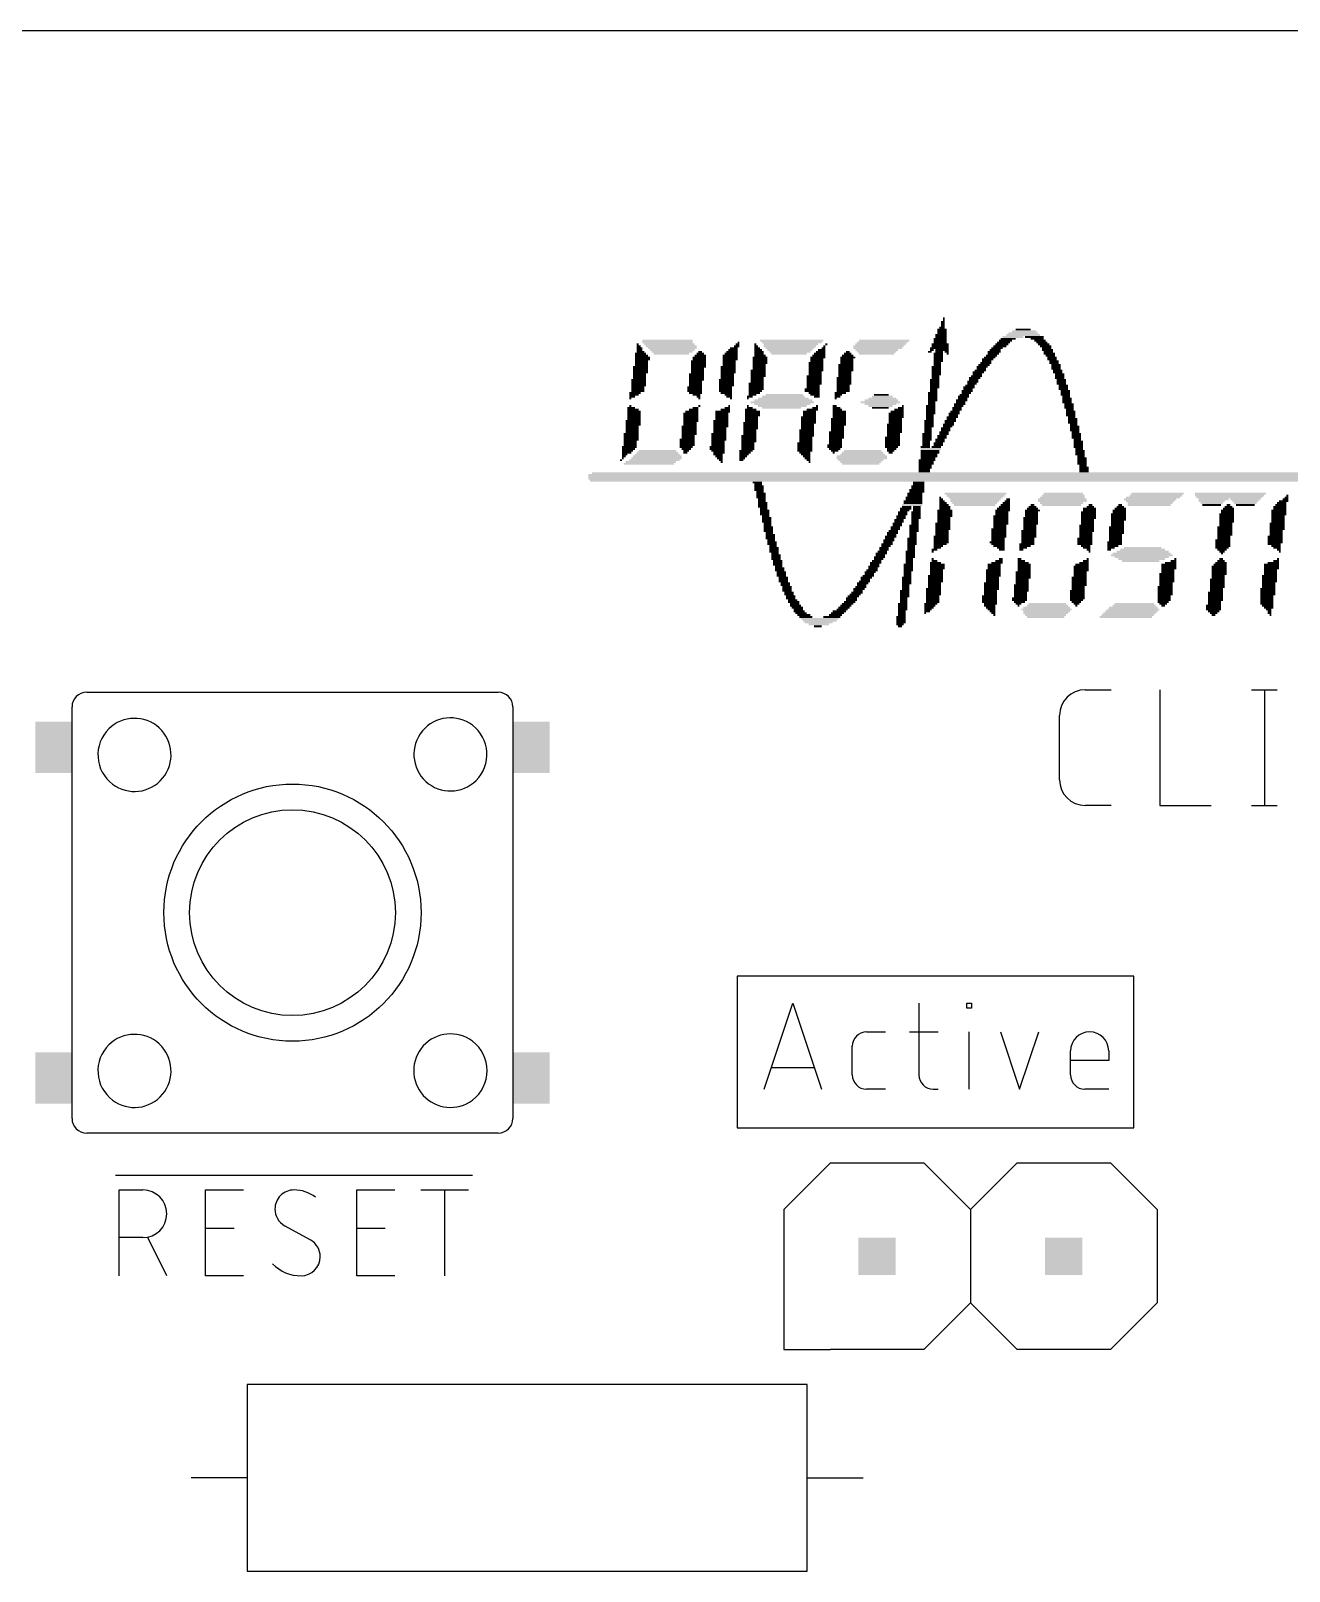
# Model space of a CAD drawing. Extents: x 0 to 47, y 0 to 89.2.
# Drawn here: x 19.44 to 36.56, y 56.04 to 77 of the extents above; entities that cross this region are included whole.
import ezdxf

# ---------------------------------------------------------------- set-up
doc = ezdxf.new("R2010")
doc.units = 0
for name, color, linetype in [('20', 30, 'CONTINUOUS'), ('21', 253, 'CONTINUOUS'), ('51', 253, 'CONTINUOUS')]:
    doc.layers.add(name, color=color, linetype=linetype)

# ---------------------------------------------------------------- blocks, each defined once
blk = doc.blocks.new('RECT')
blk.add_solid([(-0.5, -0.5), (0.5, -0.5), (-0.5, 0.5), (0.5, 0.5)])

msp = doc.modelspace()

# ---------------------------------------------------------------- linework, layer by layer
at = {"layer": '20'}
msp.add_line((47, 77), (0, 77), dxfattribs=at)
at = {"layer": '21'}
for p, q in [((20.25, 68), (25.75, 68)), ((33.7891, 68.0339), (34.139, 68.0339)), ((34.8021, 68.0339), (34.8021, 66.4591)), ((36.051, 68.0339), (36.401, 68.0339)), ((36.226, 68.0339), (36.226, 66.4591)), ((33.4391, 66.8091), (33.4391, 67.6839)), ((20, 63.55), (20, 66.45)), ((26, 66.45), (26, 63.6)), ((34.139, 66.4591), (33.7891, 66.4591)), ((34.8021, 66.4591), (35.5021, 66.4591)), ((36.051, 66.4591), (36.401, 66.4591)), ((29.0513, 64.135), (29.0513, 63.0237)), ((31.75, 64.135), (29.0513, 64.135)), ((34.4488, 64.135), (31.75, 64.135)), ((34.4488, 63.0237), (34.4488, 64.135)), ((29.4196, 62.5983), (29.809, 63.7667)), ((29.809, 63.7667), (30.1985, 62.5983)), ((31.5256, 63.7667), (31.5256, 62.793)), ((32.1769, 63.7018), (32.1769, 63.7667)), ((32.1769, 63.7667), (32.2418, 63.7667)), ((32.2418, 63.7667), (32.2418, 63.7018)), ((32.2418, 63.7018), (32.1769, 63.7018)), ((30.8122, 63.3772), (31.0719, 63.3772)), ((31.3957, 63.3772), (31.7852, 63.3772)), ((32.2093, 62.5983), (32.2093, 63.3772)), ((32.6355, 63.3772), (32.8951, 62.5983)), ((32.8951, 62.5983), (33.1547, 63.3772)), ((30.6175, 62.793), (30.6175, 63.1825)), ((33.588, 62.793), (33.588, 63.1176)), ((34.1073, 63.1176), (34.1073, 62.9878)), ((29.0513, 63.0237), (29.0513, 62.0713)), ((30.1011, 62.8904), (29.5169, 62.8904)), ((34.1073, 62.9878), (33.588, 62.9878)), ((34.4488, 62.0713), (34.4488, 63.0237)), ((31.0719, 62.5983), (30.8122, 62.5983)), ((31.7203, 62.5983), (31.7852, 62.5983)), ((34.1073, 62.5983), (33.7827, 62.5983)), ((29.0513, 62.0713), (34.4488, 62.0713)), ((25.4, 62), (20.25, 62)), ((20.5897, 61.4299), (25.4478, 61.4299)), ((30.3213, 61.595), (29.6863, 60.96)), ((30.3213, 61.595), (31.5913, 61.595)), ((31.5913, 61.595), (32.2263, 60.96)), ((32.2263, 60.96), (32.8612, 61.595)), ((32.8612, 61.595), (34.1313, 61.595)), ((34.1313, 61.595), (34.7662, 60.96)), ((20.6405, 60.0583), (20.6405, 61.2267)), ((20.6405, 61.2267), (20.965, 61.2267)), ((21.8165, 60.0583), (21.8165, 61.2267)), ((21.8165, 61.2267), (22.3358, 61.2267)), ((23.8739, 60.0583), (23.8739, 61.2267)), ((23.8739, 61.2267), (24.3932, 61.2267)), ((24.7479, 61.2267), (25.397, 61.2267)), ((25.0725, 60.0583), (25.0725, 61.2267)), ((29.6863, 60.96), (29.6863, 59.69)), ((32.2263, 60.96), (32.2263, 59.69)), ((34.7662, 60.96), (34.7662, 59.69)), ((21.8165, 60.7074), (22.2059, 60.7074)), ((23.2479, 60.5451), (22.8909, 60.7399)), ((23.8739, 60.7074), (24.2633, 60.7074)), ((20.965, 60.5776), (20.6405, 60.5776)), ((21.2896, 60.0583), (21.0299, 60.5776)), ((22.3358, 60.0583), (21.8165, 60.0583)), ((24.3932, 60.0583), (23.8739, 60.0583)), ((29.6863, 59.69), (29.6863, 59.055)), ((32.2263, 59.69), (31.5913, 59.055)), ((32.8612, 59.055), (32.2263, 59.69)), ((34.7662, 59.69), (34.1313, 59.055)), ((29.6863, 59.055), (30.3213, 59.055)), ((31.5913, 59.055), (30.3213, 59.055)), ((34.1313, 59.055), (32.8612, 59.055)), ((30.0038, 58.5787), (22.3838, 58.5787)), ((22.3838, 58.5787), (22.3838, 56.0388)), ((30.0038, 56.0388), (30.0038, 58.5787)), ((22.3838, 57.3088), (21.6218, 57.3088)), ((30.0038, 57.3088), (30.7658, 57.3088)), ((22.3838, 56.0388), (30.0038, 56.0388))]:
    msp.add_line(p, q, dxfattribs=at)
for radius in [1.75, 1.4]:
    msp.add_circle((23, 65), radius, dxfattribs=at)
for centre, radius, start, end in [((33.7891, 67.6839), 0.35, 90.0005, 180), ((20.8502, 67.1467), 0.4975, 232.8791, 134.749), ((25.1498, 67.1533), 0.4975, 52.8791, 314.749), ((33.7891, 66.8091), 0.35, 180, 270), ((20.8502, 62.8467), 0.4975, 232.8791, 134.749), ((25.15, 62.85), 0.5, 53.1301, 306.8699), ((30.8122, 63.1825), 0.1947, 90, 180), ((33.8476, 63.1176), 0.2596, 0, 180), ((30.8122, 62.793), 0.1947, 180, 270), ((31.7203, 62.793), 0.1947, 180, 270), ((33.7827, 62.793), 0.1947, 180, 270), ((20.965, 60.9021), 0.3246, 270, 90), ((23.0207, 60.9671), 0.2596, 89.9993, 180), ((23.0207, 60.7399), 0.4868, 53.1301, 89.9993), ((23.0248, 60.9671), 0.2637, 179.9998, 239.4902), ((23.114, 60.3179), 0.2637, 0.0001, 59.4899), ((23.1181, 60.6068), 0.5485, 224.761, 269.9999), ((23.1181, 60.3179), 0.2596, 270, 0)]:
    msp.add_arc(centre, radius, start, end, dxfattribs=at)
at = {"layer": '51'}
for p, q in [((20.2, 68), (20.25, 68)), ((25.75, 68), (25.8, 68)), ((20, 66.45), (20, 67.8)), ((26, 67.8), (26, 66.45)), ((20, 62.2), (20, 63.55)), ((26, 63.6), (26, 62.2)), ((20.25, 62), (20.2, 62)), ((25.8, 62), (25.4, 62))]:
    msp.add_line(p, q, dxfattribs=at)
for centre, radius, start, end in [((20.2, 67.8), 0.2, 90, 180), ((25.8, 67.8), 0.2, 0, 90), ((20.8502, 67.1467), 0.4975, 134.749, 232.8791), ((25.1498, 67.1533), 0.4975, 314.749, 52.8791), ((20.8502, 62.8467), 0.4975, 134.749, 232.8791), ((25.15, 62.85), 0.5, 306.8699, 53.1301), ((20.2, 62.2), 0.2, 180, 270), ((25.8, 62.2), 0.2, 270, 0)]:
    msp.add_arc(centre, radius, start, end, dxfattribs=at)

# ---------------------------------------------------------------- block references
at = {"layer": '21', "yscale": 0.0254}
for p, xscale in [((31.8389, 72.9361), 0.127), ((31.8389, 72.9615), 0.0762), ((31.8516, 73.0377), 0.0508), ((31.8516, 73.0123), 0.0508), ((31.8516, 72.9869), 0.0508), ((31.8643, 73.0885), 0.0254), ((31.8643, 73.0631), 0.0254), ((32.9438, 72.9361), 0.2032), ((27.6987, 72.7329), 0.0254), ((28.1051, 72.7837), 0.6858), ((28.1051, 72.7583), 0.6858), ((28.1305, 72.7329), 0.6858), ((29.0576, 72.7329), 0.0508), ((29.0703, 72.7583), 0.0254), ((29.2989, 72.7329), 0.0254), ((29.7942, 72.7837), 0.8636), ((29.7942, 72.7583), 0.8128), ((29.7815, 72.7329), 0.7366), ((30.2641, 72.7329), 0.0254), ((31.0007, 72.7329), 0.6858), ((31.0261, 72.7583), 0.6858), ((31.0515, 72.7837), 0.6858), ((31.8135, 72.7329), 0.2286), ((31.8135, 72.8091), 0.1778), ((31.8135, 72.7837), 0.1778), ((31.8135, 72.7583), 0.1778), ((31.8262, 72.8599), 0.1524), ((31.8262, 72.8345), 0.1524), ((31.8389, 72.9107), 0.127), ((31.8389, 72.8853), 0.127), ((32.6517, 72.7329), 0.1778), ((32.6771, 72.7583), 0.1778), ((32.7025, 72.7837), 0.1778), ((32.7406, 72.8091), 0.2032), ((32.8041, 72.8345), 0.2794), ((32.9438, 72.8599), 0.4572), ((32.9438, 72.8853), 0.4064), ((32.9565, 72.9107), 0.3302), ((33.0962, 72.8345), 0.254), ((33.1343, 72.8091), 0.1778), ((33.1724, 72.7837), 0.1524), ((33.1978, 72.7583), 0.1524), ((33.2232, 72.7329), 0.1524), ((27.7368, 72.6059), 0.1524), ((27.7495, 72.5805), 0.1778), ((27.7622, 72.5551), 0.2032), ((27.7622, 72.5297), 0.2032), ((27.7114, 72.7075), 0.0508), ((27.7241, 72.6821), 0.0762), ((27.7241, 72.6567), 0.0762), ((27.7368, 72.6313), 0.1016), ((28.1559, 72.7075), 0.6858), ((28.1686, 72.6821), 0.6604), ((28.1686, 72.6567), 0.6096), ((28.1686, 72.6313), 0.5588), ((28.1559, 72.6059), 0.4826), ((28.5369, 72.5551), 0.1778), ((28.5369, 72.5297), 0.1778), ((28.5496, 72.5805), 0.1524), ((28.5496, 72.6059), 0.1016), ((28.5496, 72.6313), 0.0508), ((28.956, 72.5805), 0.2032), ((28.956, 72.5551), 0.2032), ((28.956, 72.5297), 0.2032), ((28.9687, 72.6059), 0.1778), ((28.9814, 72.6313), 0.1524), ((28.9941, 72.6567), 0.127), ((29.0068, 72.6821), 0.1016), ((29.0449, 72.7075), 0.0762), ((29.3624, 72.5551), 0.2032), ((29.3624, 72.5297), 0.2032), ((29.3116, 72.7075), 0.0508), ((29.3243, 72.6821), 0.0762), ((29.337, 72.6567), 0.1016), ((29.3497, 72.6313), 0.127), ((29.3497, 72.6059), 0.127), ((29.3624, 72.5805), 0.1524), ((29.7688, 72.7075), 0.7112), ((29.7688, 72.6821), 0.6604), ((29.7688, 72.6567), 0.6096), ((29.7688, 72.6313), 0.5588), ((29.7561, 72.6059), 0.4826), ((30.1498, 72.5551), 0.2032), ((30.1371, 72.5297), 0.1778), ((30.1625, 72.5805), 0.1778), ((30.1752, 72.6059), 0.1524), ((30.1879, 72.6313), 0.127), ((30.2006, 72.6567), 0.1016), ((30.226, 72.6821), 0.0508), ((30.2387, 72.7075), 0.0254), ((30.5562, 72.5551), 0.2032), ((30.5435, 72.5297), 0.1778), ((30.5562, 72.5805), 0.1524), ((30.5562, 72.6059), 0.1016), ((30.5562, 72.6313), 0.0508), ((30.9753, 72.7075), 0.6858), ((30.9626, 72.6821), 0.6604), ((30.9499, 72.6567), 0.5842), ((30.9499, 72.6313), 0.5334), ((30.9499, 72.6059), 0.4826), ((31.6738, 72.6313), 0.0508), ((31.8008, 72.6821), 0.254), ((31.6992, 72.6567), 0.0508), ((31.8135, 72.7075), 0.2286), ((31.7881, 72.6059), 0.127), ((31.7881, 72.5805), 0.127), ((31.7881, 72.5551), 0.127), ((31.7881, 72.5297), 0.127), ((31.8389, 72.6567), 0.1778), ((31.8008, 72.6313), 0.1016), ((31.9024, 72.6313), 0.0508), ((31.9151, 72.6059), 0.0254), ((32.4612, 72.5297), 0.1524), ((32.4866, 72.5551), 0.1524), ((32.512, 72.5805), 0.1524), ((32.5501, 72.6313), 0.1778), ((32.5374, 72.6059), 0.1524), ((32.5628, 72.6567), 0.1524), ((32.5882, 72.6821), 0.1524), ((32.6263, 72.7075), 0.1778), ((33.2486, 72.7075), 0.1524), ((33.2613, 72.6821), 0.127), ((33.274, 72.6567), 0.1524), ((33.2867, 72.6313), 0.127), ((33.2994, 72.6059), 0.1524), ((33.3121, 72.5805), 0.127), ((33.3375, 72.5551), 0.127), ((33.3375, 72.5297), 0.127), ((27.7368, 72.4281), 0.2032), ((27.7368, 72.4027), 0.2032), ((27.7368, 72.3773), 0.2032), ((27.7368, 72.3519), 0.2032), ((27.7241, 72.3265), 0.1778), ((27.7495, 72.5043), 0.1778), ((27.7495, 72.4789), 0.1778), ((27.7495, 72.4535), 0.1778), ((28.4988, 72.3265), 0.2032), ((28.5242, 72.5043), 0.2032), ((28.5242, 72.4789), 0.2032), ((28.5242, 72.4535), 0.2032), ((28.5242, 72.4281), 0.2032), ((28.5115, 72.4027), 0.1778), ((28.5115, 72.3773), 0.1778), ((28.5115, 72.3519), 0.1778), ((28.9306, 72.4281), 0.2032), ((28.9306, 72.4027), 0.2032), ((28.9306, 72.3773), 0.2032), ((28.9306, 72.3519), 0.2032), ((28.9179, 72.3265), 0.1778), ((28.9433, 72.5043), 0.1778), ((28.9433, 72.4789), 0.1778), ((28.9433, 72.4535), 0.1778), ((29.337, 72.3773), 0.2032), ((29.337, 72.3519), 0.2032), ((29.337, 72.3265), 0.2032), ((29.3624, 72.5043), 0.2032), ((29.3624, 72.4789), 0.2032), ((29.3497, 72.4535), 0.1778), ((29.3497, 72.4281), 0.1778), ((29.3497, 72.4027), 0.1778), ((30.1244, 72.4789), 0.2032), ((30.1244, 72.4535), 0.2032), ((30.1244, 72.4281), 0.2032), ((30.1244, 72.4027), 0.2032), ((30.1244, 72.3773), 0.2032), ((30.1117, 72.3519), 0.1778), ((30.1117, 72.3265), 0.1778), ((30.1371, 72.5043), 0.1778), ((30.5308, 72.4535), 0.2032), ((30.5308, 72.4281), 0.2032), ((30.5308, 72.4027), 0.2032), ((30.5308, 72.3773), 0.2032), ((30.5181, 72.3519), 0.1778), ((30.5181, 72.3265), 0.1778), ((30.5435, 72.5043), 0.1778), ((30.5435, 72.4789), 0.1778), ((31.7627, 72.4281), 0.127), ((31.7627, 72.4027), 0.127), ((31.7627, 72.3773), 0.127), ((31.7627, 72.3519), 0.127), ((31.7627, 72.3265), 0.127), ((31.7881, 72.5043), 0.127), ((31.7754, 72.4789), 0.1016), ((31.7754, 72.4535), 0.1016), ((32.3342, 72.3519), 0.1524), ((32.3215, 72.3265), 0.127), ((32.3596, 72.3773), 0.1524), ((32.385, 72.4281), 0.1524), ((32.3723, 72.4027), 0.127), ((32.4104, 72.4535), 0.1524), ((32.4358, 72.4789), 0.1524), ((32.4485, 72.5043), 0.127), ((33.3629, 72.5043), 0.127), ((33.3629, 72.4789), 0.127), ((33.3883, 72.4535), 0.127), ((33.3883, 72.4281), 0.127), ((33.3883, 72.4027), 0.127), ((33.4137, 72.3773), 0.127), ((33.4137, 72.3519), 0.127), ((33.4391, 72.3265), 0.127), ((27.7114, 72.2503), 0.2032), ((27.7114, 72.2249), 0.2032), ((27.7114, 72.1995), 0.2032), ((27.7114, 72.1741), 0.2032), ((27.6987, 72.1487), 0.1778), ((27.6987, 72.1233), 0.1778), ((27.6987, 72.0979), 0.1778), ((27.7241, 72.3011), 0.1778), ((27.7241, 72.2757), 0.1778), ((28.4734, 72.1487), 0.2032), ((28.4734, 72.1233), 0.2032), ((28.4734, 72.0979), 0.2032), ((28.4988, 72.3011), 0.2032), ((28.4988, 72.2757), 0.2032), ((28.4988, 72.2503), 0.2032), ((28.4861, 72.2249), 0.1778), ((28.4861, 72.1995), 0.1778), ((28.4861, 72.1741), 0.1778), ((28.9052, 72.2503), 0.2032), ((28.9052, 72.2249), 0.2032), ((28.9052, 72.1995), 0.2032), ((28.9052, 72.1741), 0.2032), ((28.8925, 72.1487), 0.1778), ((28.8925, 72.1233), 0.1778), ((28.8925, 72.0979), 0.1778), ((28.9179, 72.3011), 0.1778), ((28.9179, 72.2757), 0.1778), ((29.3116, 72.1995), 0.2032), ((29.3116, 72.1741), 0.2032), ((29.3116, 72.1487), 0.2032), ((29.3116, 72.1233), 0.2032), ((29.2989, 72.0979), 0.1778), ((29.337, 72.3011), 0.2032), ((29.3243, 72.2757), 0.1778), ((29.3243, 72.2503), 0.1778), ((29.3243, 72.2249), 0.1778), ((30.0736, 72.1233), 0.2032), ((30.0736, 72.0979), 0.2032), ((30.099, 72.3011), 0.2032), ((30.099, 72.2757), 0.2032), ((30.099, 72.2503), 0.2032), ((30.099, 72.2249), 0.2032), ((30.099, 72.1995), 0.2032), ((30.0863, 72.1741), 0.1778), ((30.0863, 72.1487), 0.1778), ((30.5054, 72.2757), 0.2032), ((30.5054, 72.2503), 0.2032), ((30.5054, 72.2249), 0.2032), ((30.5054, 72.1995), 0.2032), ((30.4927, 72.1741), 0.1778), ((30.4927, 72.1487), 0.1778), ((30.4927, 72.1233), 0.1778), ((30.4927, 72.0979), 0.1778), ((30.5181, 72.3011), 0.1778), ((31.7373, 72.2503), 0.127), ((31.7373, 72.2249), 0.127), ((31.7373, 72.1995), 0.127), ((31.7373, 72.1741), 0.127), ((31.7373, 72.1487), 0.127), ((31.7246, 72.1233), 0.1016), ((31.7246, 72.0979), 0.1016), ((31.75, 72.3011), 0.1016), ((31.75, 72.2757), 0.1016), ((32.1818, 72.0979), 0.1524), ((32.2072, 72.1487), 0.1524), ((32.1945, 72.1233), 0.127), ((32.2199, 72.1741), 0.127), ((32.258, 72.2249), 0.1524), ((32.2453, 72.1995), 0.127), ((32.2834, 72.2757), 0.1524), ((32.2707, 72.2503), 0.127), ((32.3088, 72.3011), 0.1524), ((33.4391, 72.3011), 0.127), ((33.4391, 72.2757), 0.127), ((33.4645, 72.2503), 0.127), ((33.4645, 72.2249), 0.127), ((33.4645, 72.1995), 0.127), ((33.4899, 72.1741), 0.127), ((33.4899, 72.1487), 0.127), ((33.4899, 72.1233), 0.127), ((33.5153, 72.0979), 0.127), ((27.6606, 72.0725), 0.1524), ((27.6479, 72.0471), 0.127), ((27.6225, 72.0217), 0.0762), ((27.5971, 71.9963), 0.0254), ((27.5971, 71.8947), 0.0254), ((28.4861, 72.0725), 0.1778), ((28.4988, 72.0471), 0.1016), ((28.5242, 72.0217), 0.0508), ((28.5369, 71.9963), 0.0254), ((28.5369, 71.8947), 0.0254), ((28.9052, 72.0725), 0.1524), ((28.9306, 72.0471), 0.1016), ((28.9433, 72.0217), 0.0762), ((28.9433, 71.8947), 0.0254), ((28.9687, 71.9963), 0.0254), ((29.2227, 72.0217), 0.0762), ((29.1973, 71.9963), 0.0254), ((29.1973, 71.8947), 0.0254), ((29.2862, 72.0725), 0.1524), ((29.2608, 72.0471), 0.1016), ((29.6672, 71.9455), 0.8636), ((29.6799, 71.9709), 0.7874), ((29.6672, 71.9201), 0.762), ((29.6799, 71.9963), 0.6858), ((29.6672, 71.8947), 0.6604), ((29.6799, 72.0217), 0.5842), ((29.6926, 72.0471), 0.508), ((30.099, 72.0725), 0.1524), ((30.1117, 72.0471), 0.127), ((30.1371, 72.0217), 0.0762), ((30.1371, 71.8947), 0.0254), ((30.3784, 71.8947), 0.0508), ((30.4546, 72.0725), 0.1524), ((30.4292, 72.0471), 0.1016), ((30.4165, 72.0217), 0.0762), ((30.3911, 71.9963), 0.0254), ((31.0007, 71.9455), 0.5334), ((31.0134, 71.9709), 0.4572), ((31.0007, 71.9201), 0.4318), ((31.0261, 71.9963), 0.381), ((31.0007, 71.8947), 0.3302), ((31.0261, 72.0217), 0.2794), ((31.0134, 72.0471), 0.2032), ((31.3055, 71.8947), 0.0254), ((31.6865, 71.8947), 0.127), ((31.7119, 72.0725), 0.127), ((31.7119, 72.0471), 0.127), ((31.7119, 72.0217), 0.127), ((31.7119, 71.9963), 0.127), ((31.7119, 71.9709), 0.127), ((31.6992, 71.9455), 0.1016), ((31.6992, 71.9201), 0.1016), ((32.0802, 71.9201), 0.1524), ((32.0675, 71.8947), 0.127), ((32.1056, 71.9709), 0.1524), ((32.0929, 71.9455), 0.127), ((32.131, 72.0217), 0.1524), ((32.1183, 71.9963), 0.127), ((32.1437, 72.0471), 0.127), ((32.1691, 72.0725), 0.127), ((33.5153, 72.0725), 0.127), ((33.5153, 72.0471), 0.127), ((33.528, 72.0217), 0.1016), ((33.5407, 71.9963), 0.127), ((33.5407, 71.9709), 0.127), ((33.5407, 71.9455), 0.127), ((33.5661, 71.9201), 0.127), ((33.5661, 71.8947), 0.127), ((27.6352, 71.6915), 0.2032), ((27.6098, 71.8693), 0.1016), ((27.6352, 71.8439), 0.1524), ((27.6479, 71.8185), 0.1778), ((27.6479, 71.7931), 0.1778), ((27.6479, 71.7677), 0.1778), ((27.6479, 71.7423), 0.1778), ((27.6479, 71.7169), 0.1778), ((28.4226, 71.7931), 0.2032), ((28.4226, 71.7677), 0.2032), ((28.4226, 71.7423), 0.2032), ((28.4226, 71.7169), 0.2032), ((28.4226, 71.6915), 0.2032), ((28.4353, 71.8185), 0.1778), ((28.4607, 71.8439), 0.127), ((28.4861, 71.8693), 0.0762), ((28.829, 71.6915), 0.2032), ((28.8544, 71.8185), 0.2032), ((28.8417, 71.7931), 0.1778), ((28.8417, 71.7677), 0.1778), ((28.8417, 71.7423), 0.1778), ((28.8417, 71.7169), 0.1778), ((28.8925, 71.8439), 0.127), ((28.9179, 71.8693), 0.0762), ((29.2354, 71.8439), 0.1524), ((29.2608, 71.8185), 0.2032), ((29.2608, 71.7931), 0.2032), ((29.2608, 71.7677), 0.2032), ((29.2481, 71.7423), 0.1778), ((29.2481, 71.7169), 0.1778), ((29.2481, 71.6915), 0.1778), ((29.2227, 71.8693), 0.0762), ((29.6545, 71.8693), 0.5334), ((30.0228, 71.7423), 0.2032), ((30.0228, 71.7169), 0.2032), ((30.0228, 71.6915), 0.2032), ((30.0355, 71.8185), 0.1778), ((30.0355, 71.7931), 0.1778), ((30.0355, 71.7677), 0.1778), ((30.0736, 71.8439), 0.1524), ((30.1117, 71.8693), 0.0762), ((30.4292, 71.7169), 0.2032), ((30.4292, 71.6915), 0.2032), ((30.4038, 71.8693), 0.1016), ((30.4165, 71.8439), 0.127), ((30.4419, 71.8185), 0.1778), ((30.4419, 71.7931), 0.1778), ((30.4419, 71.7677), 0.1778), ((30.4419, 71.7423), 0.1778), ((31.0007, 71.8693), 0.2286), ((31.2166, 71.7931), 0.2032), ((31.2166, 71.7677), 0.2032), ((31.2166, 71.7423), 0.2032), ((31.2039, 71.7169), 0.1778), ((31.2039, 71.6915), 0.1778), ((31.2293, 71.8185), 0.1778), ((31.2547, 71.8439), 0.127), ((31.2801, 71.8693), 0.0762), ((31.6611, 71.6915), 0.127), ((31.6865, 71.8693), 0.127), ((31.6865, 71.8439), 0.127), ((31.6865, 71.8185), 0.127), ((31.6865, 71.7931), 0.127), ((31.6738, 71.7677), 0.1016), ((31.6738, 71.7423), 0.1016), ((31.6738, 71.7169), 0.1016), ((31.9532, 71.6915), 0.1524), ((31.9786, 71.7423), 0.1524), ((31.9659, 71.7169), 0.127), ((32.004, 71.7931), 0.1524), ((31.9913, 71.7677), 0.127), ((32.0167, 71.8185), 0.127), ((32.0421, 71.8693), 0.127), ((32.0421, 71.8439), 0.127), ((33.5661, 71.8693), 0.127), ((33.5788, 71.8439), 0.1016), ((33.5915, 71.8185), 0.127), ((33.5915, 71.7931), 0.127), ((33.5915, 71.7677), 0.127), ((33.6042, 71.7423), 0.1016), ((33.6169, 71.7169), 0.127), ((33.6169, 71.6915), 0.127), ((27.6098, 71.5137), 0.2032), ((27.6098, 71.4883), 0.2032), ((27.6352, 71.6661), 0.2032), ((27.6352, 71.6407), 0.2032), ((27.6225, 71.6153), 0.1778), ((27.6225, 71.5899), 0.1778), ((27.6225, 71.5645), 0.1778), ((27.6225, 71.5391), 0.1778), ((28.3972, 71.6153), 0.2032), ((28.3972, 71.5899), 0.2032), ((28.3972, 71.5645), 0.2032), ((28.3972, 71.5391), 0.2032), ((28.3972, 71.5137), 0.2032), ((28.3845, 71.4883), 0.1778), ((28.4099, 71.6661), 0.1778), ((28.4099, 71.6407), 0.1778), ((28.8036, 71.5137), 0.2032), ((28.8036, 71.4883), 0.2032), ((28.829, 71.6661), 0.2032), ((28.829, 71.6407), 0.2032), ((28.829, 71.6153), 0.2032), ((28.8163, 71.5899), 0.1778), ((28.8163, 71.5645), 0.1778), ((28.8163, 71.5391), 0.1778), ((29.21, 71.4883), 0.2032), ((29.2354, 71.6661), 0.2032), ((29.2354, 71.6407), 0.2032), ((29.2354, 71.6153), 0.2032), ((29.2354, 71.5899), 0.2032), ((29.2227, 71.5645), 0.1778), ((29.2227, 71.5391), 0.1778), ((29.2227, 71.5137), 0.1778), ((29.9974, 71.5645), 0.2032), ((29.9974, 71.5391), 0.2032), ((29.9974, 71.5137), 0.2032), ((29.9974, 71.4883), 0.2032), ((30.0228, 71.6661), 0.2032), ((30.0101, 71.6407), 0.1778), ((30.0101, 71.6153), 0.1778), ((30.0101, 71.5899), 0.1778), ((30.4038, 71.5391), 0.2032), ((30.4038, 71.5137), 0.2032), ((30.4038, 71.4883), 0.2032), ((30.4292, 71.6661), 0.2032), ((30.4292, 71.6407), 0.2032), ((30.4165, 71.6153), 0.1778), ((30.4165, 71.5899), 0.1778), ((30.4165, 71.5645), 0.1778), ((31.1912, 71.6407), 0.2032), ((31.1912, 71.6153), 0.2032), ((31.1912, 71.5899), 0.2032), ((31.1912, 71.5645), 0.2032), ((31.1912, 71.5391), 0.2032), ((31.1785, 71.5137), 0.1778), ((31.1785, 71.4883), 0.1778), ((31.2039, 71.6661), 0.1778), ((31.6357, 71.5137), 0.127), ((31.6357, 71.4883), 0.127), ((31.6611, 71.6661), 0.127), ((31.6611, 71.6407), 0.127), ((31.6611, 71.6153), 0.127), ((31.6484, 71.5899), 0.1016), ((31.6484, 71.5645), 0.1016), ((31.6484, 71.5391), 0.1016), ((31.8389, 71.4883), 0.127), ((31.8643, 71.5391), 0.127), ((31.8643, 71.5137), 0.127), ((31.8897, 71.5899), 0.127), ((31.8897, 71.5645), 0.127), ((31.9278, 71.6407), 0.1524), ((31.9151, 71.6153), 0.127), ((31.9405, 71.6661), 0.127), ((33.6169, 71.6661), 0.127), ((33.6296, 71.6407), 0.1016), ((33.6423, 71.6153), 0.127), ((33.6423, 71.5899), 0.127), ((33.6423, 71.5645), 0.127), ((33.655, 71.5391), 0.1016), ((33.6677, 71.5137), 0.127), ((33.6677, 71.4883), 0.127), ((27.5844, 71.3359), 0.2032), ((27.5717, 71.3105), 0.1778), ((27.559, 71.2851), 0.1524), ((27.5463, 71.2597), 0.127), ((27.6098, 71.4629), 0.2032), ((27.6098, 71.4375), 0.2032), ((27.5971, 71.4121), 0.1778), ((27.5971, 71.3867), 0.1778), ((27.5971, 71.3613), 0.1778), ((27.9654, 71.2597), 0.5588), ((27.9654, 71.2851), 0.508), ((28.3718, 71.4375), 0.2032), ((28.3718, 71.4121), 0.2032), ((28.3718, 71.3867), 0.2032), ((28.3718, 71.3613), 0.2032), ((28.3591, 71.3359), 0.1778), ((28.3845, 71.4629), 0.1778), ((28.3591, 71.3105), 0.127), ((28.3591, 71.2851), 0.0762), ((28.3464, 71.2597), 0.0508), ((28.7782, 71.3359), 0.2032), ((28.7782, 71.3105), 0.2032), ((28.8036, 71.4629), 0.2032), ((28.8036, 71.4375), 0.2032), ((28.7909, 71.4121), 0.1778), ((28.7909, 71.3867), 0.1778), ((28.7909, 71.3613), 0.1778), ((28.7909, 71.2851), 0.1778), ((28.8036, 71.2597), 0.1524), ((29.1719, 71.2851), 0.1778), ((29.1592, 71.2597), 0.1524), ((29.21, 71.4629), 0.2032), ((29.21, 71.4375), 0.2032), ((29.21, 71.4121), 0.2032), ((29.1973, 71.3867), 0.1778), ((29.1973, 71.3613), 0.1778), ((29.1973, 71.3359), 0.1778), ((29.1973, 71.3105), 0.1778), ((29.972, 71.3867), 0.2032), ((29.972, 71.3613), 0.2032), ((29.972, 71.3359), 0.2032), ((29.972, 71.3105), 0.2032), ((29.972, 71.2851), 0.2032), ((29.9847, 71.4629), 0.1778), ((29.9847, 71.4375), 0.1778), ((29.9847, 71.4121), 0.1778), ((29.972, 71.2597), 0.1524), ((30.3784, 71.3613), 0.2032), ((30.3784, 71.3359), 0.2032), ((30.4038, 71.4629), 0.2032), ((30.3911, 71.4375), 0.1778), ((30.3911, 71.4121), 0.1778), ((30.3911, 71.3867), 0.1778), ((30.3784, 71.3105), 0.1524), ((30.3784, 71.2851), 0.1016), ((30.3657, 71.2597), 0.0254), ((30.7594, 71.2597), 0.5588), ((30.7594, 71.2851), 0.508), ((31.1658, 71.4629), 0.2032), ((31.1658, 71.4375), 0.2032), ((31.1658, 71.4121), 0.2032), ((31.1658, 71.3867), 0.2032), ((31.1658, 71.3613), 0.2032), ((31.1531, 71.3359), 0.1778), ((31.1531, 71.3105), 0.127), ((31.1404, 71.2851), 0.1016), ((31.1404, 71.2597), 0.0508), ((31.6103, 71.3359), 0.127), ((31.6865, 71.3105), 0.2794), ((31.6738, 71.2851), 0.254), ((31.6738, 71.2597), 0.254), ((31.6357, 71.4629), 0.127), ((31.6357, 71.4375), 0.127), ((31.623, 71.4121), 0.1016), ((31.623, 71.3867), 0.1016), ((31.623, 71.3613), 0.1016), ((31.7627, 71.3359), 0.127), ((31.7881, 71.3867), 0.127), ((31.7881, 71.3613), 0.127), ((31.8135, 71.4375), 0.127), ((31.8135, 71.4121), 0.127), ((31.8389, 71.4629), 0.127), ((33.6677, 71.4629), 0.127), ((33.6804, 71.4375), 0.1016), ((33.6931, 71.4121), 0.127), ((33.6931, 71.3867), 0.127), ((33.6931, 71.3613), 0.127), ((33.6931, 71.3359), 0.127), ((33.7058, 71.3105), 0.1016), ((33.7185, 71.2851), 0.127), ((33.7185, 71.2597), 0.127), ((27.4701, 71.1581), 0.0254), ((27.5209, 71.2343), 0.0762), ((27.5082, 71.2089), 0.0508), ((27.4955, 71.1835), 0.0254), ((27.8511, 71.1073), 0.6858), ((27.8765, 71.1327), 0.6858), ((27.9273, 71.1581), 0.6858), ((27.9527, 71.1835), 0.6858), ((27.9654, 71.2089), 0.6604), ((27.9654, 71.2343), 0.6096), ((28.7909, 71.2343), 0.127), ((28.8036, 71.2089), 0.1016), ((28.8163, 71.1835), 0.0762), ((28.829, 71.1581), 0.0508), ((28.8417, 71.1327), 0.0254), ((29.1465, 71.2343), 0.127), ((29.1338, 71.2089), 0.1016), ((29.1211, 71.1835), 0.0762), ((29.1084, 71.1581), 0.0508), ((29.9847, 71.2343), 0.127), ((29.9974, 71.2089), 0.1016), ((30.0101, 71.1835), 0.0762), ((30.0228, 71.1581), 0.0508), ((30.0355, 71.1327), 0.0254), ((30.7467, 71.2089), 0.6858), ((30.7467, 71.1835), 0.6858), ((30.734, 71.1581), 0.6096), ((30.7594, 71.2343), 0.6096), ((30.734, 71.1327), 0.5588), ((30.734, 71.1073), 0.508), ((31.6357, 71.1581), 0.2286), ((31.623, 71.1327), 0.2032), ((31.623, 71.1073), 0.2032), ((31.6103, 71.0819), 0.1778), ((31.6103, 71.0565), 0.1778), ((31.6611, 71.2343), 0.2286), ((31.6611, 71.2089), 0.2286), ((31.6484, 71.1835), 0.2032), ((33.7185, 71.2343), 0.127), ((33.7312, 71.2089), 0.1016), ((33.7439, 71.1835), 0.127), ((33.7439, 71.1581), 0.127), ((33.7439, 71.1327), 0.127), ((33.7439, 71.1073), 0.127), ((33.7566, 71.0819), 0.1016), ((33.7693, 71.0565), 0.127), ((32.7406, 70.9549), 11.43), ((32.7787, 70.9295), 11.5062), ((32.7533, 70.9041), 11.4554), ((32.7279, 70.8787), 11.3538), ((32.7279, 70.9803), 11.303), ((29.3243, 70.8533), 0.127), ((31.5214, 70.8533), 0.1524), ((31.5976, 71.0311), 0.1524), ((31.5976, 71.0057), 0.1524), ((33.7693, 71.0311), 0.127), ((33.7693, 71.0057), 0.127), ((29.337, 70.8279), 0.1016), ((29.3497, 70.8025), 0.127), ((29.3497, 70.7771), 0.127), ((29.3497, 70.7517), 0.127), ((29.3624, 70.7263), 0.1016), ((29.3751, 70.7009), 0.127), ((29.3751, 70.6755), 0.127), ((29.3751, 70.6501), 0.127), ((31.4579, 70.6501), 0.2286), ((31.4706, 70.7009), 0.2032), ((31.4706, 70.6755), 0.2032), ((31.496, 70.7517), 0.2032), ((31.496, 70.7263), 0.2032), ((31.5087, 70.8025), 0.1778), ((31.5087, 70.7771), 0.1778), ((31.5214, 70.8279), 0.1524), ((31.8135, 70.6501), 0.0254), ((32.2961, 70.7009), 0.8382), ((32.2961, 70.6755), 0.7874), ((32.2961, 70.6501), 0.7366), ((33.4772, 70.6501), 0.6096), ((33.4899, 70.6755), 0.5842), ((33.4899, 70.7009), 0.5334), ((34.7091, 70.6501), 0.7366), ((34.7472, 70.6755), 0.7112), ((34.7726, 70.7009), 0.7112), ((35.7632, 70.7009), 0.9652), ((35.7505, 70.6755), 0.9398), ((35.7505, 70.6501), 0.889), ((36.5252, 70.6501), 0.0508), ((36.5379, 70.6755), 0.0254), ((29.3878, 70.6247), 0.1016), ((29.3878, 70.5993), 0.1016), ((29.4005, 70.5739), 0.127), ((29.4005, 70.5485), 0.127), ((29.4005, 70.5231), 0.127), ((29.4132, 70.4977), 0.1016), ((29.4259, 70.4723), 0.127), ((29.4259, 70.4469), 0.127), ((29.4259, 70.4215), 0.127), ((31.3055, 70.4469), 0.127), ((31.3055, 70.4215), 0.127), ((31.3436, 70.4977), 0.1524), ((31.3309, 70.4723), 0.127), ((31.4325, 70.5485), 0.2794), ((31.3563, 70.5231), 0.127), ((31.4452, 70.5993), 0.254), ((31.4452, 70.5739), 0.254), ((31.4579, 70.6247), 0.2286), ((31.4833, 70.4469), 0.127), ((31.4833, 70.4215), 0.127), ((31.496, 70.5231), 0.1016), ((31.496, 70.4977), 0.1016), ((31.496, 70.4723), 0.1016), ((31.877, 70.4723), 0.2032), ((31.877, 70.4469), 0.2032), ((31.877, 70.4215), 0.2032), ((31.8262, 70.6247), 0.0508), ((31.8389, 70.5993), 0.0762), ((31.8516, 70.5739), 0.1016), ((31.8643, 70.5485), 0.127), ((31.877, 70.5231), 0.1524), ((31.877, 70.4977), 0.1524), ((32.2961, 70.6247), 0.6858), ((32.2834, 70.5993), 0.6604), ((32.2834, 70.5739), 0.6096), ((32.2834, 70.5485), 0.5588), ((32.6644, 70.4723), 0.2032), ((32.6517, 70.4469), 0.1778), ((32.6517, 70.4215), 0.1778), ((32.6771, 70.4977), 0.1778), ((32.6898, 70.5231), 0.1524), ((32.7025, 70.5485), 0.127), ((32.7152, 70.5739), 0.1016), ((32.7279, 70.5993), 0.0762), ((32.7406, 70.6247), 0.0508), ((33.0708, 70.4723), 0.2032), ((33.0581, 70.4469), 0.1778), ((33.0581, 70.4215), 0.1778), ((33.0708, 70.4977), 0.1524), ((33.0708, 70.5231), 0.1016), ((33.0708, 70.5485), 0.0508), ((33.4772, 70.6247), 0.6604), ((33.4772, 70.5993), 0.6604), ((33.4645, 70.5739), 0.5842), ((33.4645, 70.5485), 0.5334), ((33.8328, 70.4469), 0.2032), ((33.8328, 70.4215), 0.2032), ((33.8455, 70.4977), 0.1778), ((33.8455, 70.4723), 0.1778), ((33.8582, 70.5231), 0.1016), ((33.8582, 70.5485), 0.0508), ((34.2392, 70.4215), 0.2032), ((34.2519, 70.4723), 0.1778), ((34.2519, 70.4469), 0.1778), ((34.2646, 70.4977), 0.1524), ((34.2646, 70.5231), 0.1016), ((34.2646, 70.5485), 0.0508), ((34.671, 70.6247), 0.7112), ((34.671, 70.5993), 0.6604), ((34.671, 70.5739), 0.6096), ((34.6583, 70.5485), 0.5842), ((35.5346, 70.6247), 0.4064), ((35.5092, 70.5993), 0.3556), ((35.5092, 70.5739), 0.3048), ((35.5092, 70.5485), 0.254), ((35.7124, 70.4215), 0.2032), ((35.7251, 70.4723), 0.1778), ((35.7251, 70.4469), 0.1778), ((35.7378, 70.4977), 0.1524), ((35.7378, 70.5231), 0.1016), ((35.7378, 70.5485), 0.0508), ((35.9664, 70.6247), 0.4064), ((35.9664, 70.5993), 0.3556), ((35.9664, 70.5739), 0.3048), ((35.9664, 70.5485), 0.254), ((36.4236, 70.4723), 0.2032), ((36.4236, 70.4469), 0.2032), ((36.4236, 70.4215), 0.2032), ((36.4363, 70.5231), 0.1778), ((36.4363, 70.4977), 0.1778), ((36.449, 70.5485), 0.1524), ((36.4617, 70.5739), 0.127), ((36.4871, 70.5993), 0.127), ((36.5125, 70.6247), 0.0762), ((29.4386, 70.3961), 0.1016), ((29.4513, 70.3707), 0.127), ((29.4513, 70.3453), 0.127), ((29.4513, 70.3199), 0.127), ((29.464, 70.2945), 0.1016), ((29.464, 70.2691), 0.1016), ((29.4767, 70.2437), 0.127), ((29.4767, 70.2183), 0.127), ((31.2039, 70.2437), 0.127), ((31.2039, 70.2183), 0.127), ((31.2293, 70.2945), 0.127), ((31.2293, 70.2691), 0.127), ((31.2547, 70.3453), 0.127), ((31.2547, 70.3199), 0.127), ((31.2801, 70.3961), 0.127), ((31.2801, 70.3707), 0.127), ((31.4579, 70.2691), 0.127), ((31.4579, 70.2437), 0.127), ((31.4579, 70.2183), 0.127), ((31.4833, 70.3961), 0.127), ((31.4833, 70.3707), 0.127), ((31.4706, 70.3453), 0.1016), ((31.4706, 70.3199), 0.1016), ((31.4706, 70.2945), 0.1016), ((31.8516, 70.2945), 0.2032), ((31.8516, 70.2691), 0.2032), ((31.8516, 70.2437), 0.2032), ((31.8516, 70.2183), 0.2032), ((31.877, 70.3961), 0.2032), ((31.8643, 70.3707), 0.1778), ((31.8643, 70.3453), 0.1778), ((31.8643, 70.3199), 0.1778), ((32.6136, 70.2183), 0.2032), ((32.639, 70.3961), 0.2032), ((32.639, 70.3707), 0.2032), ((32.639, 70.3453), 0.2032), ((32.639, 70.3199), 0.2032), ((32.639, 70.2945), 0.2032), ((32.6263, 70.2691), 0.1778), ((32.6263, 70.2437), 0.1778), ((33.0454, 70.3707), 0.2032), ((33.0454, 70.3453), 0.2032), ((33.0454, 70.3199), 0.2032), ((33.0454, 70.2945), 0.2032), ((33.0327, 70.2691), 0.1778), ((33.0327, 70.2437), 0.1778), ((33.0327, 70.2183), 0.1778), ((33.0581, 70.3961), 0.1778), ((33.8074, 70.2691), 0.2032), ((33.8074, 70.2437), 0.2032), ((33.8074, 70.2183), 0.2032), ((33.8328, 70.3961), 0.2032), ((33.8328, 70.3707), 0.2032), ((33.8201, 70.3453), 0.1778), ((33.8201, 70.3199), 0.1778), ((33.8201, 70.2945), 0.1778), ((34.2138, 70.2437), 0.2032), ((34.2138, 70.2183), 0.2032), ((34.2392, 70.3961), 0.2032), ((34.2392, 70.3707), 0.2032), ((34.2392, 70.3453), 0.2032), ((34.2265, 70.3199), 0.1778), ((34.2265, 70.2945), 0.1778), ((34.2265, 70.2691), 0.1778), ((35.687, 70.2437), 0.2032), ((35.687, 70.2183), 0.2032), ((35.7124, 70.3961), 0.2032), ((35.7124, 70.3707), 0.2032), ((35.7124, 70.3453), 0.2032), ((35.7124, 70.3199), 0.2032), ((35.6997, 70.2945), 0.1778), ((35.6997, 70.2691), 0.1778), ((36.3982, 70.2945), 0.2032), ((36.3982, 70.2691), 0.2032), ((36.3982, 70.2437), 0.2032), ((36.3982, 70.2183), 0.2032), ((36.4109, 70.3961), 0.1778), ((36.4109, 70.3707), 0.1778), ((36.4109, 70.3453), 0.1778), ((36.4109, 70.3199), 0.1778), ((29.4767, 70.1929), 0.127), ((29.4894, 70.1675), 0.1016), ((29.5021, 70.1421), 0.127), ((29.5021, 70.1167), 0.127), ((29.5021, 70.0913), 0.127), ((29.5148, 70.0659), 0.1016), ((29.5275, 70.0405), 0.127), ((29.5275, 70.0151), 0.127), ((31.0896, 70.0151), 0.1524), ((31.115, 70.0659), 0.1524), ((31.1023, 70.0405), 0.127), ((31.1404, 70.1167), 0.1524), ((31.1277, 70.0913), 0.127), ((31.1658, 70.1675), 0.1524), ((31.1531, 70.1421), 0.127), ((31.1785, 70.1929), 0.127), ((31.4325, 70.0913), 0.127), ((31.4325, 70.0659), 0.127), ((31.4325, 70.0405), 0.127), ((31.4325, 70.0151), 0.127), ((31.4579, 70.1929), 0.127), ((31.4452, 70.1675), 0.1016), ((31.4452, 70.1421), 0.1016), ((31.4452, 70.1167), 0.1016), ((31.8262, 70.1167), 0.2032), ((31.8262, 70.0913), 0.2032), ((31.8262, 70.0659), 0.2032), ((31.8262, 70.0405), 0.2032), ((31.8135, 70.0151), 0.1778), ((31.8389, 70.1929), 0.1778), ((31.8389, 70.1675), 0.1778), ((31.8389, 70.1421), 0.1778), ((32.5882, 70.0405), 0.2032), ((32.6136, 70.1929), 0.2032), ((32.6136, 70.1675), 0.2032), ((32.6136, 70.1421), 0.2032), ((32.6136, 70.1167), 0.2032), ((32.6009, 70.0913), 0.1778), ((32.6009, 70.0659), 0.1778), ((32.6009, 70.0151), 0.1778), ((32.9946, 70.0151), 0.2032), ((33.02, 70.1929), 0.2032), ((33.02, 70.1675), 0.2032), ((33.02, 70.1421), 0.2032), ((33.02, 70.1167), 0.2032), ((33.0073, 70.0913), 0.1778), ((33.0073, 70.0659), 0.1778), ((33.0073, 70.0405), 0.1778), ((33.782, 70.0913), 0.2032), ((33.782, 70.0659), 0.2032), ((33.782, 70.0405), 0.2032), ((33.782, 70.0151), 0.2032), ((33.8074, 70.1929), 0.2032), ((33.7947, 70.1675), 0.1778), ((33.7947, 70.1421), 0.1778), ((33.7947, 70.1167), 0.1778), ((34.1884, 70.0405), 0.2032), ((34.1884, 70.0151), 0.2032), ((34.2138, 70.1929), 0.2032), ((34.2138, 70.1675), 0.2032), ((34.2011, 70.1421), 0.1778), ((34.2011, 70.1167), 0.1778), ((34.2011, 70.0913), 0.1778), ((34.2011, 70.0659), 0.1778), ((35.6616, 70.0659), 0.2032), ((35.6616, 70.0405), 0.2032), ((35.6616, 70.0151), 0.2032), ((35.687, 70.1929), 0.2032), ((35.687, 70.1675), 0.2032), ((35.687, 70.1421), 0.2032), ((35.6743, 70.1167), 0.1778), ((35.6743, 70.0913), 0.1778), ((36.3728, 70.1167), 0.2032), ((36.3728, 70.0913), 0.2032), ((36.3728, 70.0659), 0.2032), ((36.3728, 70.0405), 0.2032), ((36.3601, 70.0151), 0.1778), ((36.3855, 70.1929), 0.1778), ((36.3855, 70.1675), 0.1778), ((36.3855, 70.1421), 0.1778), ((29.5402, 69.9897), 0.1016), ((29.5529, 69.9643), 0.127), ((29.5529, 69.9389), 0.127), ((29.5529, 69.9135), 0.127), ((29.5656, 69.8881), 0.1016), ((29.5783, 69.8627), 0.127), ((29.5783, 69.8373), 0.127), ((29.5783, 69.8119), 0.127), ((30.988, 69.8373), 0.1524), ((30.9753, 69.8119), 0.127), ((31.0134, 69.8881), 0.1524), ((31.0007, 69.8627), 0.127), ((31.0261, 69.9135), 0.127), ((31.0515, 69.9643), 0.127), ((31.0515, 69.9389), 0.127), ((31.0769, 69.9897), 0.127), ((31.4071, 69.9135), 0.127), ((31.4071, 69.8881), 0.127), ((31.4071, 69.8627), 0.127), ((31.4071, 69.8373), 0.127), ((31.3944, 69.8119), 0.1016), ((31.4198, 69.9897), 0.1016), ((31.4198, 69.9643), 0.1016), ((31.4198, 69.9389), 0.1016), ((31.7373, 69.9389), 0.0762), ((31.7119, 69.9135), 0.0254), ((31.7119, 69.8119), 0.0254), ((31.7881, 69.9897), 0.127), ((31.7754, 69.9643), 0.1016), ((32.6136, 69.9897), 0.1524), ((32.639, 69.9643), 0.1016), ((32.6517, 69.9389), 0.0762), ((32.639, 69.8119), 0.0508), ((32.893, 69.8119), 0.0508), ((32.9692, 69.9897), 0.1524), ((32.9438, 69.9643), 0.1016), ((32.9184, 69.9389), 0.0508), ((33.7947, 69.9897), 0.127), ((33.8074, 69.9643), 0.1016), ((33.8328, 69.9389), 0.0508), ((33.8201, 69.8119), 0.0254), ((33.8455, 69.9135), 0.0254), ((34.163, 69.9897), 0.1524), ((34.1376, 69.9643), 0.1016), ((34.1122, 69.9389), 0.0508), ((34.5567, 69.8627), 0.8382), ((34.5567, 69.8881), 0.7874), ((34.5567, 69.8373), 0.7366), ((34.5694, 69.9135), 0.7112), ((34.5567, 69.8119), 0.635), ((34.5694, 69.9389), 0.6096), ((34.5694, 69.9643), 0.508), ((35.0139, 69.8119), 0.0254), ((35.6616, 69.9897), 0.2032), ((35.6489, 69.9643), 0.1778), ((35.6489, 69.9389), 0.127), ((35.6489, 69.9135), 0.0762), ((35.6362, 69.8119), 0.0508), ((35.6489, 69.8881), 0.0254), ((36.3855, 69.9897), 0.127), ((36.3982, 69.9643), 0.1016), ((36.4236, 69.9389), 0.0508), ((36.4109, 69.8119), 0.0254), ((36.4363, 69.9135), 0.0254), ((29.6037, 69.7865), 0.127), ((29.6037, 69.7611), 0.127), ((29.6037, 69.7357), 0.127), ((29.6164, 69.7103), 0.1016), ((29.6291, 69.6849), 0.127), ((29.6291, 69.6595), 0.127), ((29.6545, 69.6341), 0.127), ((29.6545, 69.6087), 0.127), ((29.6545, 69.5833), 0.127), ((30.8356, 69.5833), 0.1524), ((30.861, 69.6341), 0.1524), ((30.8483, 69.6087), 0.127), ((30.8864, 69.6595), 0.1524), ((30.9118, 69.7103), 0.1524), ((30.8991, 69.6849), 0.127), ((30.9372, 69.7611), 0.1524), ((30.9245, 69.7357), 0.127), ((30.9499, 69.7865), 0.127), ((31.3817, 69.7357), 0.127), ((31.3817, 69.7103), 0.127), ((31.3817, 69.6849), 0.127), ((31.3817, 69.6595), 0.127), ((31.369, 69.6341), 0.1016), ((31.369, 69.6087), 0.1016), ((31.369, 69.5833), 0.1016), ((31.3944, 69.7865), 0.1016), ((31.3944, 69.7611), 0.1016), ((31.75, 69.5833), 0.2032), ((31.75, 69.7611), 0.1524), ((31.7754, 69.7357), 0.2032), ((31.7754, 69.7103), 0.2032), ((31.7754, 69.6849), 0.2032), ((31.7627, 69.6595), 0.1778), ((31.7627, 69.6341), 0.1778), ((31.7627, 69.6087), 0.1778), ((31.7373, 69.7865), 0.0762), ((32.5374, 69.6595), 0.2032), ((32.5374, 69.6341), 0.2032), ((32.5374, 69.6087), 0.2032), ((32.5374, 69.5833), 0.2032), ((32.5501, 69.7357), 0.1778), ((32.5501, 69.7103), 0.1778), ((32.5501, 69.6849), 0.1778), ((32.5882, 69.7611), 0.1524), ((32.6136, 69.7865), 0.1016), ((32.9438, 69.6341), 0.2032), ((32.9438, 69.6087), 0.2032), ((32.9438, 69.5833), 0.2032), ((32.9184, 69.7865), 0.1016), ((32.9438, 69.7611), 0.1524), ((32.9565, 69.7357), 0.1778), ((32.9565, 69.7103), 0.1778), ((32.9565, 69.6849), 0.1778), ((32.9565, 69.6595), 0.1778), ((33.7312, 69.7103), 0.2032), ((33.7312, 69.6849), 0.2032), ((33.7312, 69.6595), 0.2032), ((33.7185, 69.6341), 0.1778), ((33.7185, 69.6087), 0.1778), ((33.7185, 69.5833), 0.1778), ((33.7439, 69.7357), 0.1778), ((33.7693, 69.7611), 0.127), ((33.7947, 69.7865), 0.0762), ((34.544, 69.7865), 0.508), ((34.8996, 69.6087), 0.2032), ((34.8996, 69.5833), 0.2032), ((34.925, 69.7357), 0.2032), ((34.925, 69.7103), 0.2032), ((34.925, 69.6849), 0.2032), ((34.9123, 69.6595), 0.1778), ((34.9123, 69.6341), 0.1778), ((34.9504, 69.7611), 0.1524), ((34.9885, 69.7865), 0.0762), ((35.6108, 69.7103), 0.2032), ((35.6108, 69.6849), 0.2032), ((35.6108, 69.6595), 0.2032), ((35.6108, 69.6341), 0.2032), ((35.6108, 69.6087), 0.2032), ((35.5981, 69.5833), 0.1778), ((35.6235, 69.7357), 0.1778), ((35.6362, 69.7611), 0.1524), ((35.6362, 69.7865), 0.1016), ((36.2966, 69.5833), 0.2032), ((36.322, 69.7357), 0.2032), ((36.322, 69.7103), 0.2032), ((36.322, 69.6849), 0.2032), ((36.3093, 69.6595), 0.1778), ((36.3093, 69.6341), 0.1778), ((36.3093, 69.6087), 0.1778), ((36.3474, 69.7611), 0.1524), ((36.3855, 69.7865), 0.0762), ((29.6799, 69.5579), 0.127), ((29.6799, 69.5325), 0.127), ((29.6799, 69.5071), 0.127), ((29.7053, 69.4817), 0.127), ((29.7053, 69.4563), 0.127), ((29.7307, 69.4309), 0.127), ((29.7307, 69.4055), 0.127), ((29.7307, 69.3801), 0.127), ((30.7086, 69.4055), 0.1524), ((30.6959, 69.3801), 0.127), ((30.734, 69.4309), 0.1524), ((30.7594, 69.4817), 0.1524), ((30.7467, 69.4563), 0.127), ((30.7848, 69.5071), 0.1524), ((30.8102, 69.5579), 0.1524), ((30.7975, 69.5325), 0.127), ((31.3309, 69.3801), 0.127), ((31.3563, 69.5579), 0.127), ((31.3563, 69.5325), 0.127), ((31.3563, 69.5071), 0.127), ((31.3563, 69.4817), 0.127), ((31.3436, 69.4563), 0.1016), ((31.3436, 69.4309), 0.1016), ((31.3436, 69.4055), 0.1016), ((31.7246, 69.4055), 0.2032), ((31.7246, 69.3801), 0.2032), ((31.75, 69.5579), 0.2032), ((31.75, 69.5325), 0.2032), ((31.75, 69.5071), 0.2032), ((31.7373, 69.4817), 0.1778), ((31.7373, 69.4563), 0.1778), ((31.7373, 69.4309), 0.1778), ((32.512, 69.4817), 0.2032), ((32.512, 69.4563), 0.2032), ((32.512, 69.4309), 0.2032), ((32.512, 69.4055), 0.2032), ((32.4993, 69.3801), 0.1778), ((32.5247, 69.5579), 0.1778), ((32.5247, 69.5325), 0.1778), ((32.5247, 69.5071), 0.1778), ((32.9184, 69.4563), 0.2032), ((32.9184, 69.4309), 0.2032), ((32.9184, 69.4055), 0.2032), ((32.9184, 69.3801), 0.2032), ((32.9438, 69.5579), 0.2032), ((32.9311, 69.5325), 0.1778), ((32.9311, 69.5071), 0.1778), ((32.9311, 69.4817), 0.1778), ((33.6804, 69.3801), 0.2032), ((33.7058, 69.5579), 0.2032), ((33.7058, 69.5325), 0.2032), ((33.7058, 69.5071), 0.2032), ((33.7058, 69.4817), 0.2032), ((33.7058, 69.4563), 0.2032), ((33.6931, 69.4309), 0.1778), ((33.6931, 69.4055), 0.1778), ((34.8742, 69.4309), 0.2032), ((34.8742, 69.4055), 0.2032), ((34.8742, 69.3801), 0.2032), ((34.8996, 69.5579), 0.2032), ((34.8996, 69.5325), 0.2032), ((34.8996, 69.5071), 0.2032), ((34.8869, 69.4817), 0.1778), ((34.8869, 69.4563), 0.1778), ((35.5854, 69.5325), 0.2032), ((35.5854, 69.5071), 0.2032), ((35.5854, 69.4817), 0.2032), ((35.5854, 69.4563), 0.2032), ((35.5854, 69.4309), 0.2032), ((35.5727, 69.4055), 0.1778), ((35.5727, 69.3801), 0.1778), ((35.5981, 69.5579), 0.1778), ((36.2712, 69.4055), 0.2032), ((36.2712, 69.3801), 0.2032), ((36.2966, 69.5579), 0.2032), ((36.2966, 69.5325), 0.2032), ((36.2966, 69.5071), 0.2032), ((36.2839, 69.4817), 0.1778), ((36.2839, 69.4563), 0.1778), ((36.2839, 69.4309), 0.1778), ((29.7561, 69.3547), 0.127), ((29.7561, 69.3293), 0.127), ((29.7815, 69.3039), 0.127), ((29.7815, 69.2785), 0.127), ((29.8069, 69.2531), 0.127), ((29.8196, 69.2277), 0.1524), ((29.8323, 69.2023), 0.127), ((29.845, 69.1769), 0.1524), ((30.5308, 69.1769), 0.1524), ((30.5562, 69.2023), 0.1524), ((30.5816, 69.2277), 0.1524), ((30.607, 69.2785), 0.1524), ((30.607, 69.2531), 0.1524), ((30.6324, 69.3039), 0.1524), ((30.6578, 69.3293), 0.1524), ((30.6832, 69.3547), 0.1524), ((31.3055, 69.2023), 0.127), ((31.3055, 69.1769), 0.127), ((31.3309, 69.3547), 0.127), ((31.3309, 69.3293), 0.127), ((31.3309, 69.3039), 0.127), ((31.3182, 69.2785), 0.1016), ((31.3182, 69.2531), 0.1016), ((31.3182, 69.2277), 0.1016), ((31.6865, 69.2023), 0.1778), ((31.6738, 69.1769), 0.1524), ((31.7246, 69.3547), 0.2032), ((31.7246, 69.3293), 0.2032), ((31.7119, 69.3039), 0.1778), ((31.7119, 69.2785), 0.1778), ((31.7119, 69.2531), 0.1778), ((31.7119, 69.2277), 0.1778), ((32.4866, 69.3039), 0.2032), ((32.4866, 69.2785), 0.2032), ((32.4866, 69.2531), 0.2032), ((32.4866, 69.2277), 0.2032), ((32.4993, 69.3547), 0.1778), ((32.4993, 69.3293), 0.1778), ((32.4993, 69.2023), 0.1778), ((32.4866, 69.1769), 0.1524), ((32.893, 69.2785), 0.2032), ((32.893, 69.2531), 0.2032), ((32.9057, 69.3547), 0.1778), ((32.9057, 69.3293), 0.1778), ((32.9057, 69.3039), 0.1778), ((32.893, 69.2277), 0.1524), ((32.8803, 69.2023), 0.0762), ((32.8803, 69.1769), 0.0254), ((33.274, 69.1769), 0.5588), ((33.274, 69.2023), 0.508), ((33.6804, 69.3547), 0.2032), ((33.6804, 69.3293), 0.2032), ((33.6804, 69.3039), 0.2032), ((33.6804, 69.2785), 0.2032), ((33.6677, 69.2531), 0.1778), ((33.6677, 69.2277), 0.127), ((33.6677, 69.2023), 0.0762), ((33.6677, 69.1769), 0.0254), ((34.4551, 69.1769), 0.5842), ((34.4551, 69.2023), 0.5334), ((34.8742, 69.3547), 0.2032), ((34.8742, 69.3293), 0.2032), ((34.8615, 69.3039), 0.1778), ((34.8615, 69.2785), 0.1778), ((34.8615, 69.2531), 0.1778), ((34.8488, 69.2277), 0.1524), ((34.8488, 69.2023), 0.1016), ((34.8488, 69.1769), 0.0508), ((35.5346, 69.1769), 0.2032), ((35.56, 69.3547), 0.2032), ((35.56, 69.3293), 0.2032), ((35.56, 69.3039), 0.2032), ((35.56, 69.2785), 0.2032), ((35.56, 69.2531), 0.2032), ((35.5473, 69.2277), 0.1778), ((35.5473, 69.2023), 0.1778), ((36.2712, 69.3547), 0.2032), ((36.2712, 69.3293), 0.2032), ((36.2585, 69.3039), 0.1778), ((36.2585, 69.2785), 0.1778), ((36.2585, 69.2531), 0.1778), ((36.2585, 69.2277), 0.1778), ((36.2585, 69.2023), 0.1778), ((36.2712, 69.1769), 0.1524), ((29.8704, 69.1515), 0.1524), ((29.8831, 69.1261), 0.127), ((29.8958, 69.1007), 0.1524), ((29.9212, 69.0753), 0.1524), ((29.9593, 69.0499), 0.1778), ((29.9847, 69.0245), 0.1778), ((30.1752, 68.9991), 0.508), ((30.1752, 68.9737), 0.4572), ((30.3403, 69.0245), 0.2286), ((30.3911, 69.0499), 0.1778), ((30.4165, 69.0753), 0.1778), ((30.4419, 69.1007), 0.1778), ((30.48, 69.1261), 0.1524), ((30.5054, 69.1515), 0.1524), ((31.2801, 69.0245), 0.127), ((31.2801, 68.9991), 0.127), ((31.2801, 68.9737), 0.127), ((31.3055, 69.1515), 0.127), ((31.3055, 69.1261), 0.127), ((31.2928, 69.1007), 0.1016), ((31.2928, 69.0753), 0.1016), ((31.2928, 69.0499), 0.1016), ((31.6611, 69.1515), 0.127), ((31.6484, 69.1261), 0.1016), ((31.6357, 69.1007), 0.0762), ((31.6103, 69.0753), 0.0254), ((32.4993, 69.1515), 0.127), ((32.512, 69.1261), 0.1016), ((32.5247, 69.1007), 0.0762), ((32.5374, 69.0753), 0.0508), ((32.5501, 69.0499), 0.0254), ((33.2613, 69.1261), 0.6858), ((33.2613, 69.1515), 0.635), ((33.2613, 69.1007), 0.635), ((33.2486, 69.0753), 0.6096), ((33.2486, 69.0499), 0.5588), ((33.2486, 69.0245), 0.508), ((34.3408, 69.0245), 0.7112), ((34.3662, 69.0499), 0.7112), ((34.3916, 69.0753), 0.7112), ((34.417, 69.1007), 0.7112), ((34.4424, 69.1261), 0.7112), ((34.4424, 69.1515), 0.6604), ((35.5346, 69.1515), 0.2032), ((35.5346, 69.1261), 0.2032), ((35.5346, 69.1007), 0.1524), ((35.5346, 69.0753), 0.1016), ((35.5346, 69.0499), 0.0508), ((36.2839, 69.1515), 0.127), ((36.2839, 69.1261), 0.0762), ((36.2966, 69.1007), 0.0508), ((36.2966, 69.0753), 0.0508), ((36.3093, 69.0499), 0.0254), ((30.1625, 68.9483), 0.381), ((30.1625, 68.9229), 0.2794), ((30.1498, 68.8975), 0.1016), ((31.2801, 68.9483), 0.127), ((31.2674, 68.9229), 0.1016), ((31.2674, 68.8975), 0.0508)]:
    msp.add_blockref('RECT', p, dxfattribs=dict(at, xscale=xscale))
at = {"layer": '51'}
for p, xscale, yscale in [((19.75, 67.25), 0.5, 0.7), ((26.25, 67.25), 0.5, 0.7), ((19.75, 62.75), 0.5, 0.7), ((26.25, 62.75), 0.5, 0.7), ((30.9563, 60.325), 0.508, 0.508), ((33.4963, 60.325), 0.508, 0.508)]:
    msp.add_blockref('RECT', p, dxfattribs=dict(at, xscale=xscale, yscale=yscale))

doc.saveas('drawing.dxf')
